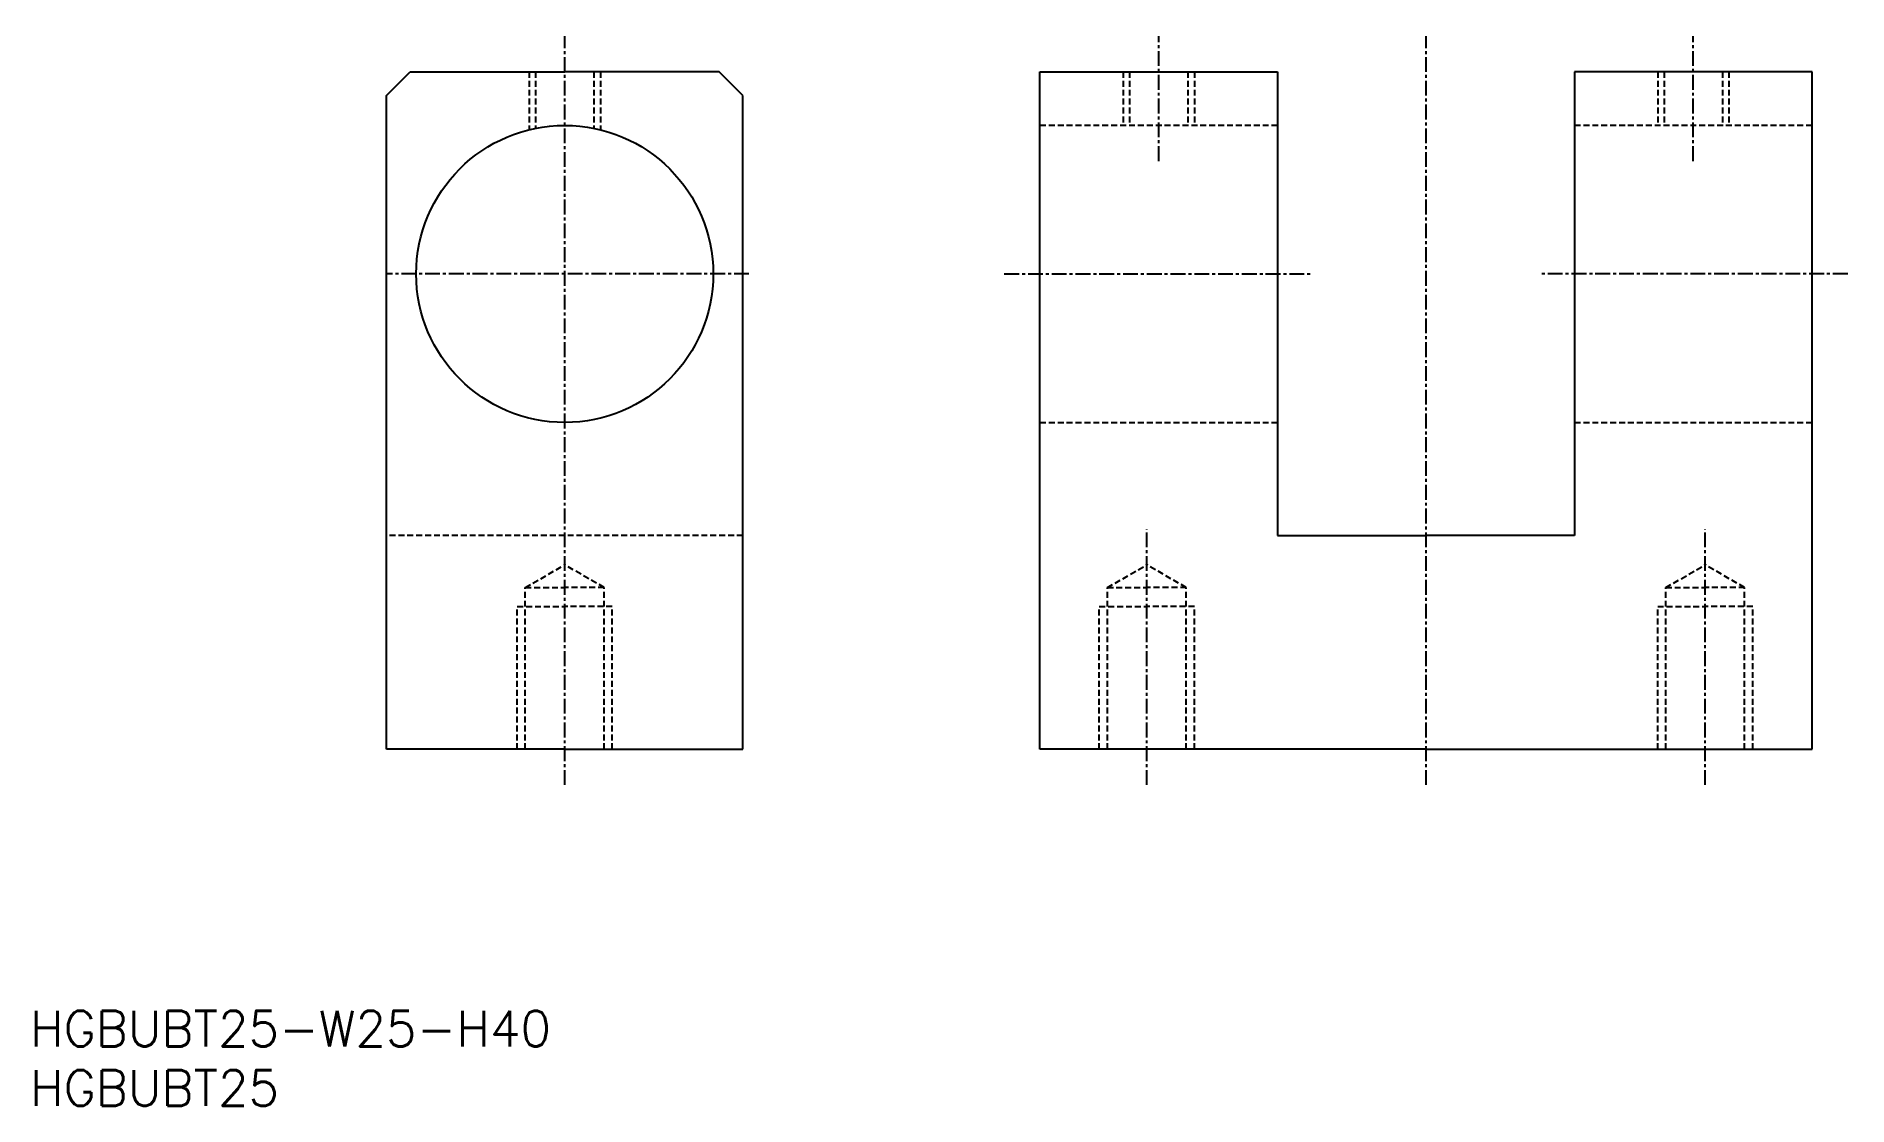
# Model space of a CAD drawing. Extents: x 1 to 153, y 0 to 90.
import ezdxf

# ---------------------------------------------------------------- set-up
doc = ezdxf.new("R2010")
doc.units = 0
doc.linetypes.add('CENTER', pattern=[2, 1.25, -0.25, 0.25, -0.25])
doc.linetypes.add('DASHED', pattern=[0.75, 0.5, -0.25])
doc.layers.get('0').update_dxf_attribs({"linetype": 'CONTINUOUS'})
doc.layers.add('CENTER', color=1, linetype='CENTER')
doc.styles.get("Standard").update_dxf_attribs({"font": 'txt.shx'})

# ---------------------------------------------------------------- blocks, each defined once
blk = doc.blocks.new('*U9')
at = {"color": 7, "linetype": 'CONTINUOUS'}
blk.add_text('HGBUBT25', height=3, dxfattribs=at).set_placement((0, 0))
blk = doc.blocks.new('*U10')
at = {"color": 7, "linetype": 'CONTINUOUS'}
blk.add_text('HGBUBT25-W25-H40', height=3, dxfattribs=at).set_placement((0, 5))

msp = doc.modelspace()

# ---------------------------------------------------------------- linework, layer by layer
at = {"color": 7, "linetype": 'CONTINUOUS'}
for p, q in [((30, 85), (32, 87)), ((32, 87), (45, 87)), ((58, 87), (45, 87)), ((60, 85), (58, 87)), ((85, 30), (85, 87)), ((85, 87), (105, 87)), ((105, 87), (105, 48)), ((130, 87), (130, 48)), ((150, 87), (130, 87)), ((150, 30), (150, 87)), ((30, 30), (30, 85)), ((60, 30), (60, 85)), ((105, 48), (117.5, 48)), ((130, 48), (117.5, 48)), ((45, 30), (30, 30)), ((45, 30), (60, 30)), ((117.5, 30), (85, 30)), ((117.5, 30), (150, 30))]:
    msp.add_line(p, q, dxfattribs=at)
at = {"color": 3, "linetype": 'DASHED'}
for p, q in [((42, 87), (42, 82.13)), ((42.54, 87), (42.54, 82.26)), ((47.46, 87), (47.46, 82.26)), ((48, 87), (48, 82.13)), ((92, 87), (92, 82.5)), ((92.54, 87), (92.54, 82.5)), ((97.46, 87), (97.46, 82.5)), ((98, 87), (98, 82.5)), ((137, 87), (137, 82.5)), ((137.54, 87), (137.54, 82.5)), ((142.46, 87), (142.46, 82.5)), ((143, 87), (143, 82.5)), ((105, 82.5), (85, 82.5)), ((150, 82.5), (130, 82.5)), ((85, 57.5), (105, 57.5)), ((130, 57.5), (150, 57.5)), ((60, 48), (30, 48)), ((41.68, 43.6), (45, 45.52)), ((48.32, 43.6), (45, 45.52)), ((90.68, 43.6), (94, 45.52)), ((97.32, 43.6), (94, 45.52)), ((137.68, 43.6), (141, 45.52)), ((144.32, 43.6), (141, 45.52)), ((41.68, 30), (41.68, 43.6)), ((41.68, 43.6), (45, 43.6)), ((48.32, 43.6), (45, 43.6)), ((48.32, 30), (48.32, 43.6)), ((90.68, 30), (90.68, 43.6)), ((90.68, 43.6), (94, 43.6)), ((97.32, 43.6), (94, 43.6)), ((97.32, 30), (97.32, 43.6)), ((137.68, 30), (137.68, 43.6)), ((137.68, 43.6), (141, 43.6)), ((144.32, 43.6), (141, 43.6)), ((144.32, 30), (144.32, 43.6)), ((41, 30), (41, 42)), ((41, 42), (45, 42)), ((49, 42), (45, 42)), ((49, 30), (49, 42)), ((90, 30), (90, 42)), ((90, 42), (94, 42)), ((98, 42), (94, 42)), ((98, 30), (98, 42)), ((137, 30), (137, 42)), ((137, 42), (141, 42)), ((145, 42), (141, 42)), ((145, 30), (145, 42))]:
    msp.add_line(p, q, dxfattribs=at)
at = {"color": 7, "linetype": 'CONTINUOUS'}
msp.add_circle((45, 70), 12.5, dxfattribs=at)
at = {"layer": 'CENTER', "color": 1, "linetype": 'CENTER'}
for p, q in [((45, 27), (45, 90)), ((95, 79.5), (95, 90)), ((117.5, 27), (117.5, 90)), ((140, 79.5), (140, 90)), ((60.5, 70), (30, 70)), ((82, 70), (108, 70)), ((153, 70), (127, 70)), ((94, 27), (94, 48.52)), ((141, 27), (141, 48.52))]:
    msp.add_line(p, q, dxfattribs=at)

# ---------------------------------------------------------------- block references
at = {"color": 7, "linetype": 'CONTINUOUS'}
for name in ['*U10', '*U9']:
    msp.add_blockref(name, (0, 0), dxfattribs=at)

doc.saveas('drawing.dxf')
